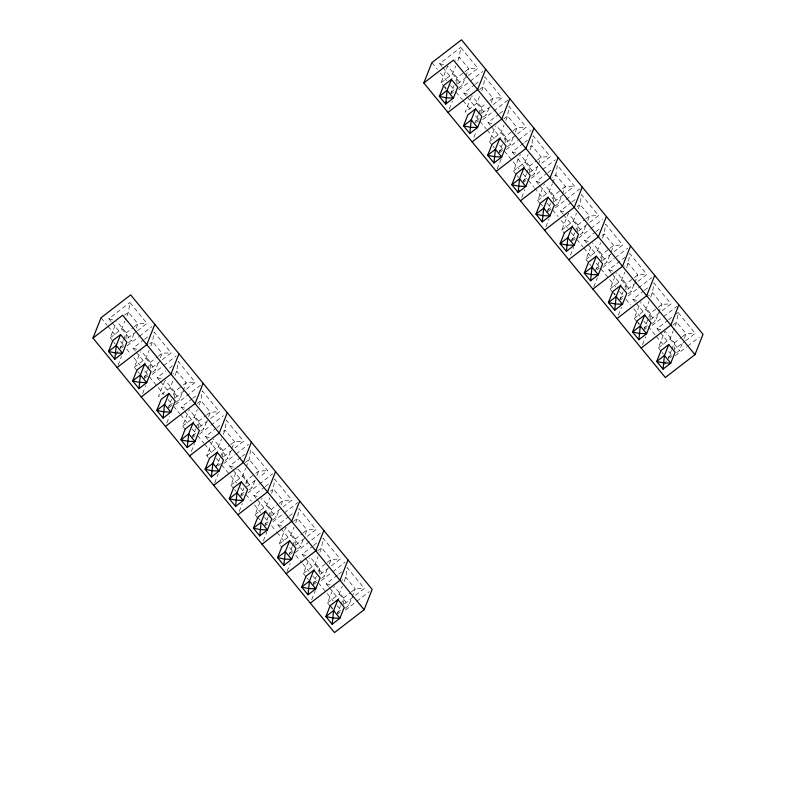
<?xml version="1.0" encoding="UTF-8"?>
<svg xmlns="http://www.w3.org/2000/svg" width="796" height="796" viewBox="0 0 796 796"><rect width="100%" height="100%" fill="white"/><g stroke="black" fill="none" stroke-linecap="round" stroke-linejoin="round"><path stroke-width="0.6" stroke-dasharray="3.98 2.98" d="M174.284 398.488L174.573 391.712L165.061 380.11M198.433 427.94L198.721 421.164L189.209 409.562M222.581 457.392L222.87 450.616L213.358 439.014M270.879 516.296L271.167 509.52L261.655 497.918M295.027 545.748L295.316 538.972L285.814 527.37L279.207 544.056L282.132 547.628M343.325 604.652L343.613 597.876L334.111 586.274M456.824 84.485L457.113 77.709L447.611 66.108L441.004 82.794L443.929 86.356M480.973 113.937L481.262 107.162L471.759 95.56M529.28 172.841L529.559 166.066L520.057 154.464M553.429 202.293L553.717 195.518L544.205 183.916M577.578 231.745L577.866 224.969L568.354 213.368L561.747 230.054L564.672 233.616M601.726 261.197L602.015 254.421L592.503 242.82M650.024 320.101L650.312 313.316L640.8 301.724M137.439 330.758L146.981 323.395L129.867 302.52L128.435 312.211L125.35 320.002M468.287 75.65L477.829 68.287L460.715 47.422L459.272 57.113L457.511 61.561M685.635 340.718L695.177 333.355L678.063 312.49L676.62 322.181L673.545 329.962M113.082 341.464L110.156 337.892L115.878 323.435M110.156 337.892L121.828 328.897L124.912 321.106M116.564 354.777L118.296 350.389M119.669 349.484L123.191 340.589M123.629 339.474L126.266 332.808L133.081 327.554M118.027 365.274L121.609 356.24M128.415 342.738L131.33 340.489L134.415 332.708M136.176 328.26L137.937 323.813L128.435 312.211L124.544 315.216M137.23 370.916L134.305 367.344L140.474 351.772M134.305 367.344L145.976 358.349L149.061 350.558M150.822 346.111L152.583 341.663L154.026 331.972L171.14 352.847L161.588 360.21M143.817 378.936L147.34 370.04M147.777 368.926L150.414 362.26L157.23 357.006M142.623 393.592L145.758 385.692M152.563 372.19L155.479 369.941L158.563 362.16M160.324 357.712L162.085 353.255L152.583 341.663L149.668 343.912M164.623 381.224L158.454 396.796L170.125 387.801L173.21 380.01M174.971 375.563L176.732 371.115L178.175 361.424L195.289 382.299L185.737 389.652M167.966 408.388L171.488 399.493M173.249 395.045L174.573 391.712L182.344 385.712M166.772 423.044L169.458 416.268M175.747 402.398L179.637 399.393L186.234 382.707L176.732 371.115L172.841 374.12M185.528 429.82L182.602 426.248L188.771 410.676M182.602 426.248L194.274 417.253L197.358 409.462M199.119 405.015L200.881 400.567L202.323 390.876L219.437 411.751L209.885 419.104M192.115 437.84L195.637 428.945M196.075 427.83L198.721 421.164L205.527 415.91M191.368 451.372L194.503 443.462M200.861 431.094L203.786 428.845L206.861 421.064M208.622 416.616L210.393 412.159L200.881 400.567L196.99 403.572M208.214 457.481L206.751 455.7L212.482 441.243M206.751 455.7L218.422 446.705L221.507 438.914M223.268 434.467L225.029 430.019L226.472 420.328L243.586 441.203L234.989 447.82M216.263 467.292L219.786 458.397M220.223 457.282L222.87 450.616L229.676 445.362M214.631 483.082L218.204 474.048M225.019 460.546L227.935 458.297L234.541 441.611L225.029 430.019L222.114 432.268M233.835 488.724L230.91 485.152L237.069 469.58M230.91 485.152L242.571 476.157L245.656 468.366M246.093 467.252L249.178 459.471L250.621 449.78L267.735 470.655L259.138 477.272M240.412 496.744L243.934 487.849M245.695 483.401L247.019 480.068L254.8 474.068M239.228 511.4L242.352 503.5M249.168 489.998L252.083 487.749L255.168 479.968M256.929 475.52L258.69 471.063L249.178 459.471L245.287 462.476M257.984 518.176L255.058 514.604L261.217 499.032M255.058 514.604L266.72 505.609L269.804 497.818M271.565 493.371L273.327 488.923L274.769 479.232L291.883 500.107L282.341 507.46M264.561 526.196L268.083 517.3M268.521 516.186L271.167 509.52L277.973 504.266M263.376 540.852L266.949 531.818M272.341 520.196L276.232 517.201L279.316 509.42M281.078 504.972L282.839 500.515L273.327 488.923L270.411 491.172M441.004 82.794L452.675 73.799L455.75 66.008M450.506 94.386L454.028 85.49M455.79 81.043L457.113 77.709L463.919 72.456M449.322 109.042L452.446 101.142M458.287 88.386L462.178 85.391L465.262 77.6M465.7 76.496L468.784 68.705L459.272 57.113L455.382 60.108M279.207 544.056L290.878 535.061L293.953 527.27M295.714 522.823L297.475 518.375L298.918 508.684L316.032 529.559L306.49 536.912M288.709 555.648L292.231 546.752M292.679 545.638L295.316 538.972L302.122 533.718M471.312 96.674L465.153 112.246L476.824 103.251L479.908 95.46M287.077 571.428L290.202 563.528M297.465 548.902L300.381 546.653L303.465 538.872M305.226 534.424L306.987 529.967L297.475 518.375L293.585 521.37M481.67 91.013L483.431 86.565L484.863 76.874L501.978 97.739L492.435 105.102M474.655 123.838L478.177 114.942M478.625 113.828L481.262 107.162L486.127 103.41M473.918 137.36L476.157 131.718M306.281 577.08L303.356 573.508L309.515 557.936M483.411 117.092L486.326 114.843L489.411 107.052M491.172 102.604L492.933 98.157L483.431 86.565L479.54 89.56M303.356 573.508L315.027 564.513L318.101 556.722M319.863 552.275L321.624 547.827L323.067 538.136L340.181 559.011L319.176 575.2L319.465 568.424L309.962 556.822M312.858 585.1L316.38 576.205M318.141 571.757L319.465 568.424L326.27 563.17M492.226 145.26L489.301 141.698L495.47 126.126M311.674 599.756L315.246 590.722M321.614 578.354L324.529 576.105L327.614 568.324M329.375 563.867L331.136 559.419L321.624 547.827L317.743 550.822M489.301 141.698L500.973 132.693L504.057 124.912M505.818 120.465L507.579 116.017L509.012 106.326L526.126 127.191L516.584 134.554M498.813 153.29L502.336 144.394M504.097 139.947L505.41 136.614L512.226 131.36M497.172 169.07L501.201 158.911M330.43 606.532L327.504 602.96L333.673 587.388M507.559 146.544L510.475 144.295L513.559 136.504M515.32 132.056L517.082 127.609L507.579 116.017L503.689 119.012M327.504 602.96L339.176 593.965L342.26 586.174M344.021 581.727L345.782 577.279L347.215 567.588L364.329 588.463L354.787 595.816M337.016 614.552L340.539 605.657M340.977 604.542L343.613 597.876L350.419 592.622M516.375 174.712L513.45 171.15L519.619 155.578M344.787 608.552L348.678 605.557L355.285 588.871L345.782 577.279L341.892 580.274M513.45 171.15L525.121 162.145L528.206 154.364M529.967 149.917L531.728 145.469L533.171 135.778L550.285 156.643L541.688 163.27M522.962 182.742L526.484 173.846M526.922 172.732L529.559 166.066L536.375 160.812M521.768 197.398L524.902 189.498M531.708 175.996L534.633 173.747L541.23 157.061L531.728 145.469L528.813 147.718M540.524 204.164L537.598 200.602L543.768 185.03M537.598 200.602L549.27 191.597L552.354 183.816M552.792 182.702L555.877 174.921L557.319 165.23L574.433 186.095L564.881 193.458M547.111 212.194L550.633 203.298M552.394 198.851L553.717 195.518L561.488 189.518M545.917 226.85L549.051 218.95M554.892 206.194L558.782 203.199L561.857 195.408M562.304 194.304L565.379 186.513L555.877 174.921L551.986 177.916M561.747 230.054L573.418 221.049L576.503 213.268M578.264 208.821L580.025 204.373L581.468 194.682L598.582 215.547L589.03 222.91M571.259 241.646L574.782 232.75M575.219 231.636L577.866 224.969L584.672 219.716M570.513 255.168L573.647 247.267M580.015 234.9L582.931 232.651L586.005 224.86M587.776 220.412L589.538 215.965L580.025 204.373L577.11 206.622M588.821 263.068L585.896 259.506L591.627 245.049M585.896 259.506L597.567 250.501L600.652 242.72M602.413 238.273L604.174 233.825L605.617 224.134L622.731 244.999L614.134 251.626M595.408 271.098L598.93 262.202M600.691 257.755L602.015 254.421L608.821 249.168M593.776 286.878L597.348 277.854M604.164 264.352L607.079 262.103L610.602 253.208M611.039 252.093L613.686 245.417L604.174 233.825L601.259 236.074M612.98 292.52L610.054 288.958L616.213 273.386M610.054 288.958L621.716 279.953L624.8 272.172M626.561 267.725L628.323 263.277L629.765 253.586L646.879 274.451L637.327 281.814M619.557 300.55L623.079 291.654M624.84 287.207L626.163 283.864L637.835 274.869L646.879 274.451M618.373 315.206L621.497 307.306M628.313 293.804L631.228 291.555L634.312 283.764M634.75 282.66L637.835 274.869L628.323 263.277L624.432 266.272M637.128 321.972L634.203 318.41L640.362 302.838M634.203 318.41L645.864 309.405L648.949 301.624M650.71 297.177L652.471 292.729L653.914 283.038L671.028 303.903L661.486 311.266M643.705 330.002L650.312 313.316L657.118 308.072M642.521 344.658L645.646 336.758M651.486 324.002L655.377 321.007L661.983 304.321L652.471 292.729L648.581 295.724M661.277 351.424L658.352 347.862L664.958 331.176L674.461 342.768L674.172 349.553L684.679 341.454M658.352 347.862L670.023 338.857L673.098 331.076M664.75 364.747L666.491 360.359M667.854 359.454L671.376 350.558M671.824 349.444L674.461 342.768L681.267 337.524M676.61 352.708L679.525 350.459L682.61 342.668M684.371 338.22L686.132 333.773L676.62 322.181L672.729 325.176M111.201 321.564L108.863 318.718L129.867 302.52M442.049 66.466L439.71 63.62L460.715 47.422M134.046 326.808L137.937 323.813L146.981 323.395M464.894 71.71L468.784 68.705L477.829 68.287M136.484 331.494L125.977 339.584L126.266 332.808L116.763 321.206M457.78 83.749L467.332 76.386M120.126 347.454L123.997 344.469M450.974 92.356L454.844 89.371M121.609 347.991L123.549 346.489M451.481 93.639L453.431 92.137M127.091 345.733L138.564 336.887M139.519 336.151L151.956 326.559M458.894 89.898L469.411 81.789M470.366 81.053L482.794 71.461M135.35 351.016L133.012 348.17L143.519 340.071M144.474 339.335L148.295 336.39M466.197 95.918L463.859 93.072L474.366 84.973M475.321 84.237L478.187 82.028M158.195 356.26L162.085 353.255L171.14 352.847M490.018 100.405L492.933 98.157L501.978 97.739M160.633 360.936L150.126 369.036L150.414 362.26L140.912 350.658M481.928 113.201L491.48 105.838M144.285 376.906L148.146 373.921M476.098 121.062L479.958 118.077M144.782 378.19L147.708 375.941M476.605 122.335L478.545 120.843M152.195 374.448L162.712 366.339M163.678 365.603L176.105 356.011M507.908 100.177L480.177 121.559L486.406 129.161M159.499 380.468L157.17 377.622L165.757 370.996M169.578 368.05L172.443 365.842M490.346 125.37L488.008 122.524L498.515 114.425M499.47 113.689L503.291 110.743M183.319 384.965L186.234 382.707L195.289 382.299M513.191 130.614L517.082 127.609L526.126 127.191M175.239 397.751L184.781 390.388M515.629 135.29L505.122 143.389L505.41 136.614L495.908 125.012M169.399 405.612L172.294 403.373M499.271 151.26L503.142 148.275M168.941 407.642L171.856 405.393M499.779 152.543L502.704 150.295M175.389 404.637L201.209 384.727M506.236 149.539L517.708 140.693M518.664 139.947L531.101 130.365M183.647 409.92L181.319 407.074L191.816 398.975M192.771 398.239L195.637 396.03M514.495 154.822L512.166 151.966L523.619 143.141M524.574 142.404L527.44 140.196M206.502 415.164L210.393 412.159L219.437 411.751M537.34 160.066L541.23 157.061L550.285 156.643M199.388 427.203L208.93 419.84M530.226 172.105L537.867 166.215M192.582 435.81L197.418 432.079M523.43 180.712L527.29 177.727M193.09 437.094L195.03 435.591M523.927 181.995L525.877 180.493M199.537 434.089L210.064 425.979M211.02 425.243L223.447 415.661M531.34 178.254L541.857 170.145M542.822 169.399L555.25 159.817M207.796 439.372L205.468 436.526L215.965 428.427M216.92 427.691L219.786 425.482M538.643 184.274L536.315 181.418L546.812 173.329M547.767 172.593L551.588 169.648M230.651 444.616L234.541 441.611L243.586 441.203M562.464 188.761L565.379 186.513L574.433 186.095M223.537 456.655L234.034 448.556M554.384 201.557L563.926 194.194M215.766 466.008L220.601 462.277M547.578 210.164L552.414 206.433M218.204 465.799L220.154 464.297M548.086 211.447L551.001 209.199M223.696 463.541L235.168 454.695M236.123 453.959L248.551 444.367M555.499 207.706L565.051 200.333M566.016 199.597L580.354 188.533M231.944 468.824L229.616 465.978L241.069 457.143M242.024 456.406L244.889 454.198M562.792 213.726L560.464 210.87L570.961 202.781M571.916 202.045L575.737 199.1M255.775 473.322L258.69 471.063L267.735 470.655M585.647 218.97L589.538 215.965L598.582 215.547M255.327 480.217L246.73 486.844L247.019 480.068L237.506 468.466M578.533 231.009L588.075 223.646M240.88 494.714L244.75 491.729M571.727 239.616L576.563 235.885M241.387 495.998L243.327 494.495M572.234 240.899L575.15 238.651M247.845 492.993L258.362 484.883M259.317 484.147L272.7 473.819M578.692 237.895L590.164 229.049M591.12 228.303L602.592 219.457M256.103 498.276L253.765 495.43L264.272 487.331M265.227 486.595L269.993 482.913M586.941 243.168L584.612 240.322L595.11 232.233M596.065 231.497L598.93 229.288M278.948 503.52L282.839 500.515L291.883 500.107M609.796 248.422L613.686 245.417L622.731 244.999M271.834 515.559L281.386 508.196M602.681 260.461L613.179 252.362M265.028 524.166L269.864 520.435M595.876 269.068L599.746 266.083M265.536 525.45L267.476 523.947M597.348 269.595L599.298 268.103M272.948 521.708L283.466 513.599M284.421 512.863L297.803 502.535M602.841 267.347L614.313 258.501M615.268 257.755L627.696 248.173M280.252 527.728L277.913 524.882L288.421 516.783M289.376 516.047L292.241 513.838M611.089 272.62L608.761 269.774L624.989 257.267M303.097 532.972L306.987 529.967L316.032 529.559M295.983 545.011L305.535 537.648M636.372 282.55L625.875 290.649L626.163 283.864L616.651 272.272M289.177 553.618L293.047 550.633M620.024 298.52L623.895 295.535M290.659 554.155L292.6 552.653M620.532 299.803L622.472 298.301M295.187 552.633L320.997 532.723M627.945 296.062L637.506 288.689M638.462 287.953L651.844 277.625M304.4 557.18L302.062 554.334L312.569 546.235M313.525 545.499L317.345 542.554M635.248 302.072L632.91 299.226L643.417 291.137M644.372 290.401L648.183 287.455M327.246 562.424L331.136 559.419L340.181 559.011M658.093 307.326L661.983 304.321L671.028 303.903M650.979 319.365L660.531 312.002M313.325 583.07L317.196 580.085M644.173 327.972L649.009 324.241M313.833 584.354L316.748 582.105M644.68 329.255L646.621 327.753M321.246 580.612L331.763 572.503M332.718 571.767L345.156 562.175M652.093 325.514L662.61 317.405M663.565 316.659L676.948 306.341M328.549 586.632L326.211 583.786L337.673 574.951M338.628 574.215L341.494 572.006M659.396 331.524L657.058 328.678L667.565 320.589M668.521 319.853L672.331 316.907M676.152 313.962L678.063 312.49M351.394 591.876L355.285 588.871L364.329 588.463M682.242 336.778L686.132 333.773L695.177 333.355M344.28 603.915L353.832 596.552M337.474 612.522L341.345 609.537M668.322 357.424L671.227 355.185M337.982 613.806L339.932 612.303M669.804 357.951L671.744 356.459M345.394 610.064L355.911 601.955M356.867 601.219L369.304 591.627M675.287 355.703L686.759 346.847M687.714 346.111L699.187 337.265M439.71 63.62L444.228 65.043M463.859 93.072L468.376 94.495M488.008 122.524L492.525 123.947M512.166 151.966L516.674 153.399M536.315 181.418L540.822 182.851M560.464 210.87L563.847 211.945M584.612 240.322L589.12 241.755M608.761 269.774L613.268 271.207M632.91 299.226L637.417 300.659M657.058 328.678L661.575 330.111M108.863 318.718L114.505 320.499M133.012 348.17L137.529 349.593M157.17 377.622L161.678 379.045M181.319 407.074L184.702 408.139M205.468 436.526L209.975 437.949M229.616 465.978L235.258 467.759M253.765 495.43L257.148 496.495M277.913 524.882L282.431 526.305M302.062 554.334L306.579 555.757M326.211 583.786L330.728 585.209M452.675 73.799L462.178 85.391M476.824 103.251L486.326 114.843M500.973 132.693L510.475 144.295M525.121 162.145L534.633 173.747M549.27 191.597L558.782 203.199M573.418 221.049L582.931 232.651M597.567 250.501L607.079 262.103M621.716 279.953L631.228 291.555M645.864 309.405L655.377 321.007M670.023 338.857L679.525 350.459M442.825 67.411L452.158 78.794M466.973 96.863L475.53 107.301M491.122 126.315L500.455 137.698M517.609 158.613L524.604 167.15M539.419 185.219L547.976 195.657M563.568 214.671L572.911 226.054M587.727 244.123L596.284 254.561M611.875 273.575L621.208 284.958M636.024 303.027L645.357 314.41M660.173 332.479L668.73 342.917M431.88 62.655L437.332 69.302M440.447 73.103L446.675 80.704M450.576 85.461L454.466 90.207M456.028 92.107L462.257 99.709M463.033 100.654L470.824 110.156M475.501 115.858L478.615 119.659M487.192 130.106L494.973 139.608M499.649 145.31L502.764 149.111M504.326 151.011L519.131 169.06M523.022 173.817L527.698 179.508M528.474 180.463L533.927 187.11M534.703 188.065L543.28 198.512M547.17 203.269L551.071 208.015M552.623 209.915L558.076 216.562M561.19 220.363L567.429 227.964M571.319 232.711L575.219 237.467M576.772 239.367L583.01 246.969M583.786 247.914L591.577 257.416M596.254 263.118L600.144 267.864M600.92 268.819L615.726 286.868M619.616 291.615L623.517 296.371M625.855 299.216L630.532 304.918M633.646 308.719L639.875 316.32M643.775 321.067L655.456 335.325M656.232 336.27L664.023 345.772M668.7 351.474L671.814 355.275M444.496 86.376L446.068 88.296M541.091 204.184L542.673 206.104M613.547 292.54L615.119 294.46M636.909 321.027L639.268 323.912M444.656 87.252L446.118 89.033M492.963 146.156L494.425 147.937M517.111 175.608L518.574 177.389M589.557 263.964L591.02 265.745M613.706 293.416L615.169 295.197M637.855 322.868L639.317 324.649M662.003 352.32L663.466 354.101M121.828 328.897L131.33 340.489M145.976 358.349L155.479 369.941M170.125 387.801L179.637 399.393M194.274 417.253L203.786 428.845M218.422 446.705L227.935 458.297M242.571 476.157L252.083 487.749M266.72 505.609L276.232 517.201M290.878 535.061L300.381 546.653M315.027 564.513L324.529 576.105M339.176 593.965L348.678 605.557M111.977 322.509L120.534 332.947M136.126 351.961L145.459 363.344M160.275 381.413L168.832 391.851M184.423 410.865L193.766 422.248M208.582 440.317L217.915 451.7M232.731 469.769L241.287 480.207M256.879 499.221L266.212 510.604M281.028 528.673L289.585 539.111M305.176 558.125L314.51 569.508M329.325 587.577L338.658 598.96M101.032 317.753L107.261 325.355M108.047 326.31L115.052 334.857M120.504 341.504L123.619 345.305M126.743 349.106L130.634 353.862M133.748 357.653L139.987 365.255M144.653 370.956L147.777 374.757M149.33 376.657L164.135 394.707M168.026 399.463L171.926 404.209M173.478 406.109L179.717 413.711M180.493 414.656L188.284 424.159M192.174 428.915L196.075 433.661M197.627 435.561L203.866 443.163M204.642 444.108L212.433 453.611M216.323 458.367L220.999 464.068M221.776 465.013L236.581 483.063M240.472 487.819L244.372 492.565M245.934 494.465L251.387 501.112M254.501 504.913L260.73 512.515M264.63 517.271L268.521 522.017M271.635 525.818L276.311 531.519M277.088 532.464L284.878 541.967M289.555 547.668L292.669 551.469M295.784 555.27L302.022 562.872M302.798 563.817L309.027 571.419M312.928 576.175L316.818 580.921M318.38 582.821L333.176 600.871M337.076 605.627L340.967 610.373M257.765 517.221L260.123 520.106M330.211 605.577L332.569 608.462M113.818 342.35L115.281 344.141M137.967 371.802L139.429 373.593M234.561 489.61L236.024 491.391M307.007 577.966L308.47 579.747M331.156 607.418L332.619 609.199"/><path stroke-width="1.19" d="M114.823 359.165L116.256 345.514L120.594 334.549L126.902 342.24L122.554 353.195L114.823 359.165L108.525 351.474L112.863 340.509L120.594 334.549M138.972 388.617L140.404 374.966L144.743 364.001L151.051 371.692L146.713 382.647L138.972 388.617L132.673 380.926L137.011 369.961L144.743 364.001M163.12 418.069L164.553 404.418L168.901 393.453L175.2 401.134L170.861 412.099L163.12 418.069L156.822 410.378L161.16 399.413L168.901 393.453M187.269 447.521L188.702 433.87L193.05 422.905L199.348 430.586L195.01 441.551L187.269 447.521L180.971 439.83L185.309 428.865L193.05 422.905M211.418 476.973L212.85 463.322L217.199 452.357L223.497 460.038L219.159 471.003L211.418 476.973L205.119 469.282L209.457 458.317L217.199 452.357M235.576 506.425L237.009 492.774L241.347 481.809L247.646 489.49L243.307 500.455L235.576 506.425L229.268 498.734L233.606 487.769L241.347 481.809M259.725 535.877L261.158 522.226L265.496 511.261L271.794 518.942L267.456 529.907L259.725 535.877L253.417 528.186L257.765 517.221L265.496 511.261M283.874 565.329L285.306 551.678L289.644 540.713L295.943 548.394L291.605 559.359L283.874 565.329L277.565 557.638L281.913 546.673L289.644 540.713M308.022 594.781L309.455 581.13L313.793 570.165L320.101 577.846L315.753 588.811L308.022 594.781L301.724 587.09L306.062 576.125L313.793 570.165M332.171 624.233L333.604 610.582L337.942 599.617L344.25 607.298L339.902 618.263L332.171 624.233L325.872 616.542L330.211 605.577L337.942 599.617M469.819 133.519L471.252 119.868L475.59 108.903L481.898 116.584L477.55 127.549L469.819 133.519L463.521 125.828L467.859 114.863L475.59 108.903M493.968 162.971L495.401 149.32L499.739 138.355L506.047 146.036L501.699 157.001L493.968 162.971L487.669 155.28L492.008 144.315L499.739 138.355M542.265 221.875L543.698 208.224L548.046 197.259L554.344 204.94L550.006 215.905L542.265 221.875L535.967 214.184L540.305 203.219L548.046 197.259M566.414 251.317L567.846 237.676L572.195 226.711L578.493 234.392L574.155 245.357L566.414 251.317L560.115 243.636L564.454 232.671L572.195 226.711M590.562 280.769L592.005 267.128L596.343 256.163L602.642 263.844L598.303 274.809L590.562 280.769L584.264 273.088L588.602 262.123L596.343 256.163M614.721 310.221L616.154 296.58L620.492 285.615L626.79 293.296L622.452 304.261L614.721 310.221L608.413 302.54L612.751 291.575L620.492 285.615M638.87 339.673L640.302 326.032L644.641 315.067L650.939 322.748L646.601 333.713L638.87 339.673L632.561 331.992L636.909 321.027L644.641 315.067M663.018 369.125L664.451 355.484L668.789 344.519L675.088 352.2L670.749 363.165L663.018 369.125L656.71 361.444L661.058 350.479L668.789 344.519M92.983 338.071L101.032 317.753L130.673 294.898L372.17 589.418L364.12 609.736L334.479 632.591L92.983 338.071L122.624 315.226L364.12 609.736M154.822 324.35L146.772 344.678L117.131 367.523M178.971 353.802L170.921 374.13L141.28 396.975M203.119 383.254L195.08 403.572L165.439 426.427M227.268 412.706L219.228 433.024L189.587 455.879M251.417 442.158L243.377 462.476L213.736 485.331M423.83 82.973L431.88 62.655L461.521 39.8L703.017 334.32L694.968 354.638L665.327 377.493L423.83 82.973L453.471 60.118L694.968 354.638M275.565 471.61L267.526 491.928L237.885 514.783M451.441 79.451L447.103 90.416L445.67 104.067L453.402 98.097L457.75 87.132L451.441 79.451L443.71 85.411L439.362 96.376L445.67 104.067L446.536 101.868M299.724 501.062L291.674 521.38L262.033 544.235M485.669 69.252L477.62 89.57L447.979 112.425M323.873 530.514L315.823 550.832L286.182 573.687M509.818 98.704L501.769 119.022L472.127 141.877M348.021 559.966L339.972 580.284L310.331 603.139M533.967 128.156L525.917 148.474L496.276 171.329M523.887 167.807L519.549 178.772L518.116 192.423L525.857 186.453L530.196 175.488L523.887 167.807L516.156 173.767L511.818 184.732L518.116 192.423L518.982 190.224M558.115 157.608L550.066 177.926L520.435 200.781M582.264 187.06L574.224 207.378L544.583 230.233M606.413 216.512L598.373 236.83L568.732 259.685M630.561 245.964L622.522 266.282L592.881 289.137M654.72 275.416L646.67 295.734L617.029 318.589M678.869 304.868L670.819 325.186L641.178 348.041M116.256 345.514L108.525 351.474L115.37 352.917L122.554 353.195L116.256 345.514M447.103 90.416L439.362 96.376L446.218 97.818L453.402 98.097L447.103 90.416M140.404 374.966L132.673 380.926L139.519 382.369L146.713 382.647L140.404 374.966M471.252 119.868L463.521 125.828L470.366 127.27L477.55 127.549L471.252 119.868M164.553 404.418L156.822 410.378L163.668 411.821L170.861 412.099L164.553 404.418M495.401 149.32L487.669 155.28L494.515 156.722L501.699 157.001L495.401 149.32M188.702 433.87L180.971 439.83L187.816 441.273L195.01 441.551L188.702 433.87M519.549 178.772L511.818 184.732L518.664 186.174L525.857 186.453L519.549 178.772M212.85 463.322L205.119 469.282L211.965 470.725L219.159 471.003L212.85 463.322M543.698 208.224L535.967 214.184L542.812 215.626L550.006 215.905L543.698 208.224M237.009 492.774L229.268 498.734L236.114 500.177L243.307 500.455L237.009 492.774M567.846 237.676L560.115 243.636L566.961 245.078L574.155 245.357L567.846 237.676M261.158 522.226L253.417 528.186L260.272 529.629L267.456 529.907L261.158 522.226M592.005 267.128L584.264 273.088L591.11 274.53L598.303 274.809L592.005 267.128M285.306 551.678L277.565 557.638L284.421 559.081L291.605 559.359L285.306 551.678M616.154 296.58L608.413 302.54L615.258 303.982L622.452 304.261L616.154 296.58M309.455 581.13L301.724 587.09L308.569 588.533L315.753 588.811L309.455 581.13M640.302 326.032L632.561 331.992L639.417 333.434L646.601 333.713L640.302 326.032M333.604 610.582L325.872 616.542L332.718 617.985L339.902 618.263L333.604 610.582M664.451 355.484L656.71 361.444L663.565 362.886L670.749 363.165L664.451 355.484"/></g></svg>
